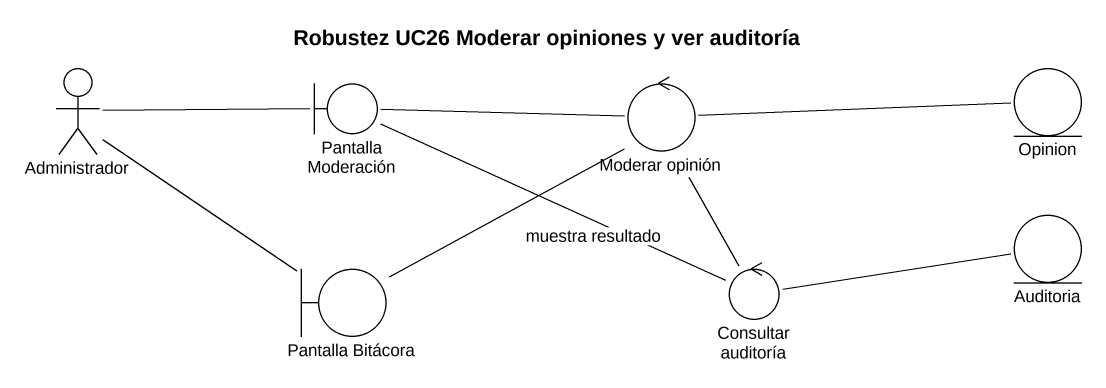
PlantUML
@startuml
title Robustez UC26 Moderar opiniones y ver auditoría
actor Administrador
boundary "Pantalla Moderación" as Pantalla_Moderación
control "Moderar opinión" as Moderar_opinión
entity Opinion
entity Auditoria
boundary "Pantalla Bitácora" as Pantalla_Bitácora
control "Consultar auditoría" as Consultar_auditoría
Administrador -right- Pantalla_Moderación
Administrador -- Pantalla_Bitácora
Pantalla_Moderación -right- Moderar_opinión
Moderar_opinión -right- Opinion
Moderar_opinión -- Consultar_auditoría
Pantalla_Bitácora -up- Moderar_opinión
Consultar_auditoría -left- Pantalla_Moderación : muestra resultado
Consultar_auditoría -right- Auditoria
@enduml
